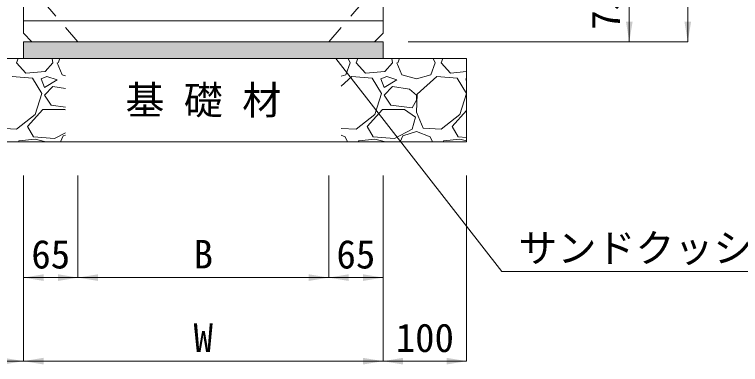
# Model space of a CAD drawing. Units: millimetres at full size. Extents: x 87158 to 122251, y -125707 to -112261.
# Drawn here: x 88912 to 89780, y -114644 to -114225 of the extents above; entities that cross this region are included whole.
import ezdxf
from ezdxf.enums import TextEntityAlignment as Align

# ---------------------------------------------------------------- set-up
doc = ezdxf.new("R2010")
doc.units = ezdxf.units.MM
doc.header["$LTSCALE"] = 30
doc.linetypes.add('USER1', pattern=[1.35, 0.75, -0.6])
doc.layers.add('ハッチング_モルタル', color=30, linetype='Continuous')
doc.layers.add('文字', color=41, linetype='Continuous')
for name, color, linetype, lineweight in [('ハッチング_基礎', 150, 'Continuous', 9), ('寸法線', 7, 'Continuous', 13), ('引出線', 4, 'Continuous', 13), ('本体', 2, 'Continuous', 13), ('舗装・基礎', 3, 'Continuous', 13)]:
    doc.layers.add(name, color=color, linetype=linetype, lineweight=lineweight)
doc.styles.add('ＭＳ ゴシック', font='')
doc.styles.get('ＭＳ ゴシック').set_extended_font_data('MS Gothic')

# ---------------------------------------------------------------- blocks, each defined once
blk = doc.blocks.new('filled_arrow')
at = {"color": 0, "linetype": 'Continuous', "lineweight": -2}
blk.add_solid([(7.5, 1.25), (0, 0), (7.5, -1.25)], dxfattribs=at)

msp = doc.modelspace()

# ---------------------------------------------------------------- hatches: boundary and pattern name
at = {"layer": 'ハッチング_モルタル'}
msp.add_hatch(color=256, dxfattribs=at).paths.add_polyline_path([(89352.6, -114277.61), (89352.6, -114257.61), (88922.6, -114257.61), (88922.6, -114277.61)])

# ---------------------------------------------------------------- linework, layer by layer
at = {"layer": 'ハッチング_基礎'}
for p, q in [((88914.02, -114282.99), (88916.04, -114277.61)), ((88925.2, -114295.18), (88914.02, -114282.99)), ((88957.71, -114282.99), (88948.56, -114293.15)), ((88956.69, -114277.91), (88955.51, -114277.61)), ((88957.71, -114282.99), (88956.69, -114277.91)), ((88962.79, -114282.99), (88968.88, -114297.21)), ((88963.8, -114282.99), (88966.11, -114277.61)), ((89308.23, -114297.21), (89313.31, -114282.99)), ((89310.83, -114277.61), (89313.31, -114282.99)), ((89320.42, -114282.99), (89322.44, -114277.61)), ((89331.6, -114295.18), (89320.42, -114282.99)), ((89364.11, -114282.99), (89354.96, -114293.15)), ((89363.09, -114277.91), (89361.91, -114277.61)), ((89364.11, -114282.99), (89363.09, -114277.91)), ((89369.19, -114282.99), (89375.28, -114297.21)), ((89370.2, -114282.99), (89372.51, -114277.61)), ((89409.83, -114297.21), (89414.91, -114282.99)), ((89412.43, -114277.61), (89414.91, -114282.99)), ((89422.02, -114282.99), (89424.04, -114277.61)), ((89433.2, -114295.18), (89422.02, -114282.99)), ((88948.56, -114293.15), (88925.2, -114295.18)), ((89354.96, -114293.15), (89331.6, -114295.18)), ((89452.6, -114293.49), (89433.2, -114295.18)), ((88933.32, -114301.28), (88908.94, -114299.24)), ((88944.5, -114319.56), (88933.32, -114301.28)), ((88950.6, -114299.24), (88943.48, -114302.29)), ((88943.48, -114302.29), (88947.55, -114312.45)), ((88962.79, -114303.31), (88950.6, -114299.24)), ((88968.88, -114297.21), (88972.6, -114298.31)), ((89302.6, -114298.87), (89308.23, -114297.21)), ((89315.34, -114299.24), (89302.6, -114310.87)), ((89339.72, -114301.28), (89315.34, -114299.24)), ((89350.9, -114319.56), (89339.72, -114301.28)), ((89357, -114299.24), (89349.88, -114302.29)), ((89349.88, -114302.29), (89353.95, -114312.45)), ((89369.19, -114303.31), (89357, -114299.24)), ((89375.28, -114297.21), (89392.56, -114302.29)), ((89392.56, -114302.29), (89409.83, -114297.21)), ((89416.94, -114299.24), (89393.57, -114320.58)), ((89441.32, -114301.28), (89416.94, -114299.24)), ((89452.5, -114319.56), (89441.32, -114301.28)), ((89452.6, -114301.81), (89451.48, -114302.29)), ((89451.48, -114302.29), (89452.6, -114305.09)), ((88947.55, -114312.45), (88962.79, -114303.31)), ((88957.71, -114311.44), (88947.55, -114321.6)), ((88972.6, -114313.67), (88957.71, -114311.44)), ((89353.95, -114312.45), (89369.19, -114303.31)), ((89364.11, -114311.44), (89353.95, -114321.6)), ((89384.43, -114314.48), (89364.11, -114311.44)), ((88936.37, -114344.96), (88944.5, -114319.56)), ((89342.77, -114344.96), (89350.9, -114319.56)), ((89392.56, -114321.6), (89384.43, -114314.48)), ((89444.37, -114344.96), (89452.5, -114319.56)), ((88947.55, -114321.6), (88955.68, -114333.79)), ((89353.95, -114321.6), (89362.08, -114333.79)), ((89387.48, -114336.84), (89392.56, -114327.69)), ((89393.57, -114320.58), (89392.56, -114341.92)), ((89392.56, -114327.69), (89392.56, -114321.6)), ((88955.68, -114333.79), (88972.6, -114335.82)), ((89362.08, -114333.79), (89387.48, -114336.84)), ((88914.02, -114362.24), (88936.37, -114344.96)), ((88927.23, -114359.19), (88945.52, -114338.87)), ((88945.52, -114338.87), (88971.93, -114338.87)), ((88971.93, -114338.87), (88972.6, -114339.33)), ((89320.42, -114362.24), (89342.77, -114344.96)), ((89333.63, -114359.19), (89351.92, -114338.87)), ((89351.92, -114338.87), (89378.33, -114338.87)), ((89378.33, -114338.87), (89391.54, -114348.01)), ((89392.56, -114341.92), (89400.68, -114361.22)), ((89422.02, -114362.24), (89444.37, -114344.96)), ((89435.23, -114359.19), (89452.6, -114339.88)), ((89391.54, -114348.01), (89387.48, -114362.24)), ((88892.68, -114361.22), (88914.02, -114362.24)), ((88934.34, -114371.38), (88927.23, -114359.19)), ((89302.6, -114361.39), (89320.42, -114362.24)), ((89340.74, -114371.38), (89333.63, -114359.19)), ((89387.48, -114362.24), (89366.14, -114373.41)), ((89400.68, -114361.22), (89422.02, -114362.24)), ((89442.34, -114371.38), (89435.23, -114359.19)), ((88959.74, -114373.41), (88934.34, -114371.38)), ((88972.6, -114366.67), (88959.74, -114373.41)), ((88966.79, -114377.61), (88969.9, -114370.36)), ((88969.9, -114370.36), (88972.6, -114369.52)), ((89302.6, -114369.65), (89307.21, -114371.38)), ((89307.21, -114371.38), (89310.09, -114377.61)), ((89366.14, -114373.41), (89340.74, -114371.38)), ((89373.19, -114377.61), (89376.3, -114370.36)), ((89376.3, -114370.36), (89392.56, -114365.28)), ((89392.56, -114365.28), (89408.81, -114371.38)), ((89408.81, -114371.38), (89411.69, -114377.61)), ((89452.6, -114372.2), (89442.34, -114371.38)), ((88916.64, -114377.61), (88917.07, -114376.46)), ((88936.37, -114374.43), (88917.07, -114376.46)), ((88949.11, -114377.61), (88936.37, -114374.43)), ((89323.04, -114377.61), (89323.47, -114376.46)), ((89342.77, -114374.43), (89323.47, -114376.46)), ((89355.51, -114377.61), (89342.77, -114374.43)), ((89424.64, -114377.61), (89425.07, -114376.46)), ((89444.37, -114374.43), (89425.07, -114376.46)), ((89452.6, -114376.48), (89444.37, -114374.43))]:
    msp.add_line(p, q, dxfattribs=at)
at = {"layer": '寸法線'}
for p, q in [((89717.18, -113792.61), (89717.18, -114257.61)), ((89647.18, -114182.61), (89647.18, -114257.61)), ((89382.6, -114257.61), (89647.18, -114257.61)), ((89382.6, -114257.61), (89717.18, -114257.61)), ((88922.6, -114417.61), (88922.6, -114540.03)), ((88922.6, -114417.61), (88922.6, -114640.03)), ((88922.6, -114417.61), (88922.6, -114640.03)), ((88987.6, -114417.61), (88987.6, -114540.03)), ((88987.6, -114417.61), (88987.6, -114540.03)), ((89287.6, -114417.61), (89287.6, -114540.03)), ((89287.6, -114417.61), (89287.6, -114540.03)), ((89352.6, -114417.61), (89352.6, -114540.03)), ((89352.6, -114417.61), (89352.6, -114640.03)), ((89352.6, -114417.61), (89352.6, -114640.03)), ((89452.6, -114417.61), (89452.6, -114640.03)), ((88922.6, -114540.03), (88987.6, -114540.03)), ((88987.6, -114540.03), (89287.6, -114540.03)), ((89287.6, -114540.03), (89352.6, -114540.03)), ((88922.6, -114640.03), (88822.6, -114640.03)), ((88922.6, -114640.03), (89352.6, -114640.03)), ((89352.6, -114640.03), (89452.6, -114640.03))]:
    msp.add_line(p, q, dxfattribs=at)
at = {"layer": '引出線'}
msp.add_lwpolyline([(89295.99, -114277.61), (89494.73, -114532.9), (89882.96, -114532.9)], dxfattribs=at)
at = {"layer": '本体'}
for p, q in [((89352.6, -113798.61), (89352.6, -114247.61)), ((88922.6, -113808.61), (88922.6, -114247.61)), ((88922.6, -114247.61), (88932.6, -114257.61)), ((89342.6, -114257.61), (89352.6, -114247.61)), ((88932.6, -114257.61), (89342.6, -114257.61))]:
    msp.add_line(p, q, dxfattribs=at)
at = {"layer": '本体', "linetype": 'USER1', "lineweight": 9}
for p, q in [((88987.6, -114257.61), (88922.6, -114182.61)), ((89287.6, -114257.61), (89352.6, -114182.61))]:
    msp.add_line(p, q, dxfattribs=at)
at = {"layer": '本体', "lineweight": 9}
msp.add_line((88922.6, -114232.61), (89352.6, -114232.61), dxfattribs=at)
at = {"layer": '舗装・基礎'}
for p, q in [((89352.6, -114257.61), (88922.6, -114257.61)), ((88922.6, -114257.61), (88922.6, -114277.61)), ((89352.6, -114257.61), (89352.6, -114277.61)), ((89452.6, -114277.61), (88822.6, -114277.61)), ((89452.6, -114277.61), (89452.6, -114377.61)), ((89452.6, -114377.61), (88822.6, -114377.61))]:
    msp.add_line(p, q, dxfattribs=at)

# ---------------------------------------------------------------- block references
at = {"layer": '寸法線', "xscale": 3.2, "yscale": 3.2}
for p, rotation in [((89647.18, -114257.61), 90), ((89717.18, -114257.61), 90), ((88987.6, -114540.03), 180), ((89287.6, -114540.03), 180), ((89352.6, -114540.03), 180), ((88922.6, -114640.03), 180), ((89352.6, -114640.03), 180), ((89452.6, -114640.03), 180)]:
    msp.add_blockref('filled_arrow', p, dxfattribs=dict(at, rotation=rotation))
for p in [(88922.6, -114540.03), (88987.6, -114540.03), (89287.6, -114540.03), (88922.6, -114640.03), (89352.6, -114640.03)]:
    msp.add_blockref('filled_arrow', p, dxfattribs=at)
at = {"layer": '引出線', "xscale": 0.16, "yscale": 0.16, "rotation": 307.9}
msp.add_blockref('filled_arrow', (89295.99, -114277.61), dxfattribs=at)

# ---------------------------------------------------------------- texts
at = {"layer": '寸法線', "style": 'ＭＳ ゴシック'}
msp.add_text('75', height=34.18, rotation=90, dxfattribs=at).set_placement((89619.18, -114220.11), align=Align.MIDDLE_CENTER)
for s, p in [('65', (88955.1, -114512.03)), ('B', (89137.6, -114512.03)), ('65', (89320.1, -114512.03)), ('W', (89137.6, -114612.03)), ('100', (89402.6, -114612.03))]:
    msp.add_text(s, height=34.18, dxfattribs=at).set_placement(p, align=Align.MIDDLE_CENTER)
at = {"layer": '引出線', "style": 'ＭＳ ゴシック'}
msp.add_text('サンドクッション', height=34.18, dxfattribs=at).set_placement((89514.73, -114487.5), align=Align.TOP_LEFT)
at = {"layer": '文字', "style": 'ＭＳ ゴシック'}
msp.add_text('基 礎 材', height=34.18, dxfattribs=at).set_placement((89137.6, -114327.61), align=Align.MIDDLE_CENTER)

doc.saveas('drawing.dxf')
